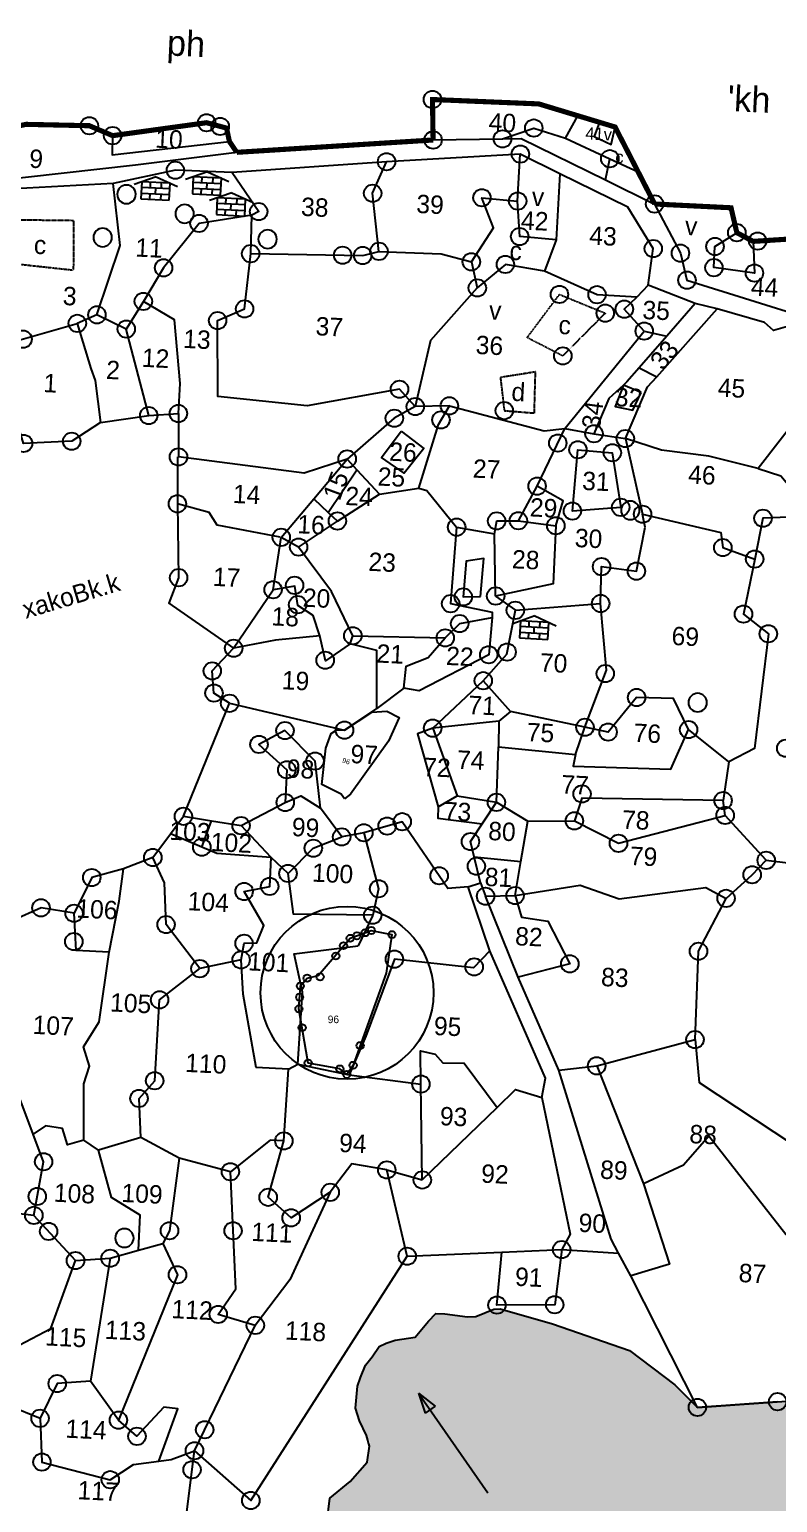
# Model space of a CAD drawing. Header units: feet. Extents: x -2404 to 281539, y -406 to 2079040.
# Drawn here: x 280753 to 281137, y 2078244 to 2079001 of the extents above; entities that cross this region are included whole.
import ezdxf
from ezdxf.enums import TextEntityAlignment as Align

# ---------------------------------------------------------------- set-up
doc = ezdxf.new("R2010")
doc.units = ezdxf.units.FT
doc.header["$LTSCALE"] = 0.3
doc.header["$MEASUREMENT"] = 0
doc.linetypes.add('DASHED', pattern=[0.75, 0.5, -0.25])
for name, color, linetype in [('POLY_HATCH', 12, 'Continuous'), ('POLY_PARCEL', 6, 'Continuous'), ('POLY_ROAD', 30, 'Continuous'), ('POLY_SUBPARCEL', 6, 'DASHED'), ('SYM_ARROW', 1, 'Continuous'), ('SYM_STONE', 1, 'Continuous'), ('SYM_WELL', 1, 'Continuous'), ('SYM_WORSHIP', 1, 'Continuous'), ('TEXT_MAPIN', 7, 'Continuous'), ('TEXT_MAPOUT', 7, 'Continuous'), ('TEXT_PARCEL', 7, 'Continuous'), ('V_BOUND_LINE', 7, 'Continuous')]:
    doc.layers.add(name, color=color, linetype=linetype)
doc.styles.add('TEXT_MAP', font='')
doc.styles.get('TEXT_MAP').set_extended_font_data('Kruti Dev 050')

# ---------------------------------------------------------------- blocks, each defined once
blk = doc.blocks.new('ARROWASPECT')
h = blk.add_hatch(color=256)
h.paths.add_polyline_path([(2.85, -2.85), (3.72, -1.98), (0, 0)])
h.paths.add_polyline_path([(0, 0), (1.98, -3.72), (2.85, -2.85)])
for points in [[(0, 0), (17.15, -17.15)], [(0, 0), (1.98, -3.72)], [(0, 0), (3.72, -1.98)], [(3.72, -1.98), (1.98, -3.72)]]:
    blk.add_lwpolyline(points)
blk = doc.blocks.new('STONE')
blk.add_circle((0, 0), 0.851)
blk = doc.blocks.new('BUILDING')
for p, q in [((2.25, 2.7), (-2.25, 2.7)), ((-2.25, 2.7), (-2.25, 0)), ((-0.9, 2.7), (-0.9, 1.8)), ((0.9, 1.8), (0.9, 2.7)), ((2.25, 0), (2.25, 2.7)), ((2.25, 1.8), (-2.25, 1.8)), ((-2.25, 0.9), (2.25, 0.9)), ((-2.25, 0), (2.25, 0)), ((-0.9, 0.9), (-0.9, 0)), ((0, 0.9), (0, 1.8)), ((0.9, 0), (0.9, 0.9))]:
    blk.add_line(p, q)
for points in [[(0, 3.61), (-3.45, 2.21)], [(0, 3.61), (3.45, 2.21)]]:
    blk.add_lwpolyline(points)
blk = doc.blocks.new('PAKKAWELL')
blk.add_circle((0, 0), 1.81)
blk = doc.blocks.new('jj')
at = {"layer": 'POLY_HATCH'}
h = blk.add_hatch(dxfattribs=at)
h.set_pattern_fill('ZIGZAG', color=256, scale=52.531953, angle=-1.94588, style=0)
h.set_pattern_definition([(358.05412, (278595.885, 2075833.407), (6.785676, 6.339739), [6.566494, -6.566494]), (88.05412, (278602.448, 2075833.1843), (-6.339739, 6.785676), [6.566494, -6.566494])])
h.paths.add_polyline_path([(281315.09, 2078258.42), (281324.61, 2078261.52), (281334.14, 2078264.61), (281341.54, 2078268.21), (281356.47, 2078279.26), (281369.36, 2078292.95), (281375, 2078295.32), (281378.97, 2078298.61), (281382.09, 2078302.36), (281383.27, 2078311.73), (281381.52, 2078323.2), (281381.93, 2078335.31), (281382.91, 2078352.06), (281381.75, 2078368.36), (281381.93, 2078373.49), (281380.67, 2078386.8), (281380.52, 2078394.94), (281379.54, 2078403.96), (281378.01, 2078420.6), (281441.85, 2078556.11), (281440.71, 2078564.34), (281439.54, 2078567.8), (281438.9, 2078574.24), (281437.01, 2078594.24), (281435.13, 2078607.47), (281425.66, 2078613.03), (281409.81, 2078620.09), (281407.09, 2078632.79), (281419.16, 2078646.64), (281420.14, 2078652.16), (281420.54, 2078664.12), (281418.49, 2078666.76), (281411.75, 2078669.99), (281397.72, 2078674.72), (281392.28, 2078685.54), (281396.22, 2078699.89), (281405.14, 2078702.31), (281423.49, 2078700.4), (281429.77, 2078696.33), (281436.99, 2078694.38), (281437.96, 2078697.77), (281437.72, 2078703.34), (281437.72, 2078713.59), (281435.7, 2078734.78), (281432.58, 2078756.28), (281430.19, 2078774.33), (281425.47, 2078786.48), (281417.89, 2078790.16), (281410.64, 2078791.26), (281396.59, 2078793.45), (281388.05, 2078794.17), (281378.23, 2078794.93), (281358.54, 2078795.17), (281348.22, 2078793.81), (281333.62, 2078792.59), (281316.08, 2078793.19), (281305.79, 2078792.68), (281282.62, 2078791.33), (281268.92, 2078791.37), (281262.73, 2078784.16), (281252.08, 2078779.06), (281233.18, 2078772.42), (281225.43, 2078772.22), (281222.15, 2078769.6), (281217.84, 2078763.38), (281215.35, 2078757.09), (281212.16, 2078748.06), (281204.67, 2078751.08), (281196.02, 2078751.37), (281186.83, 2078748.95), (281176.5, 2078739.74), (281174.27, 2078727.98), (281174.64, 2078712.04), (281176.64, 2078703.77), (281174.2, 2078698.85), (281172.18, 2078679.8), (281174.93, 2078665.9), (281179.93, 2078652.08), (281177.27, 2078640.79), (281175.11, 2078630.84), (281173.87, 2078621.33), (281175.79, 2078610.79), (281179.12, 2078601.57), (281193.74, 2078589.57), (281231.36, 2078569.6), (281232.83, 2078560), (281234.64, 2078546.28), (281234.46, 2078540.83), (281234.13, 2078531.28), (281230.41, 2078515.47), (281227.78, 2078505.09), (281224.63, 2078492.9), (281217.52, 2078471.29), (281213.34, 2078443.01), (281208.83, 2078430.88), (281204.19, 2078415.1), (281201.28, 2078396.53), (281177.69, 2078332.59), (281172.48, 2078326.85), (281167.17, 2078317.93), (281159.26, 2078313.19), (281144.23, 2078303.27), (281093.83, 2078298.89), (281082.04, 2078310.3), (281058.49, 2078327.49), (281018.85, 2078340.67), (280991.72, 2078348.02), (280988.52, 2078347.67), (280977.79, 2078343.28), (280963.37, 2078344.89), (280958.82, 2078345.04), (280955.04, 2078341.07), (280948.38, 2078332.65), (280938.22, 2078331.04), (280933.61, 2078329.38), (280929.91, 2078327.68), (280922.28, 2078315.58), (280920.71, 2078311.61), (280919.19, 2078307.11), (280918.34, 2078295.75), (280920.4, 2078289.31), (280926.16, 2078278.23), (280924.7, 2078268.22), (280916.15, 2078258.04), (280905.83, 2078249.29), (280904.49, 2078236.59), (280906.17, 2078218.63), (280906.7, 2078207.23), (280903.22, 2078185.49), (280901.96, 2078175.07), (280907.61, 2078167.13), (280917.44, 2078161.34), (280919.01, 2078154), (280915.58, 2078146.83), (280913.43, 2078137.35), (280914.41, 2078125.93), (280923.94, 2078111.49), (280938.74, 2078104.6), (280978.18, 2078121.07), (281013.5, 2078143.61), (281077.85, 2078171.31), (281113.12, 2078178.48), (281109.84, 2078143.58), (281071.96, 2078100.07), (281074.33, 2078090.28), (281074.48, 2078073.47), (281088.86, 2078054.24), (281110.31, 2078042.13), (281122.48, 2078038.08), (281132.45, 2078036.83), (281147.6, 2078037.11), (281164.86, 2078022.41), (281195.87, 2078009.97), (281196.46, 2078000.39), (281200.21, 2077990.25), (281205.72, 2077978.22), (281203.26, 2077972.84), (281199.77, 2077963.86), (281197.88, 2077948.44), (281196.85, 2077931.49), (281198.74, 2077920.05), (281191.72, 2077914.37), (281190.14, 2077908.05), (281189.83, 2077898.95), (281185.62, 2077869.05), (281169.66, 2077855.03), (281164.31, 2077845.19), (281153.63, 2077840.86), (281144.72, 2077833.43), (281135.93, 2077815.97), (281134.17, 2077804.2), (281124.93, 2077800.41), (281117.87, 2077793.82), (281111.07, 2077781.31), (281095.43, 2077776.83), (281074.4, 2077761.16), (281061.97, 2077757.48), (281049.97, 2077752.88), (281043.12, 2077742.91), (281029.17, 2077747.93), (281000.7, 2077754.82), (280977.81, 2077751.5), (280964.33, 2077743.31), (280958.06, 2077733.05), (280952.52, 2077730.96), (280944.28, 2077729.87), (280937.21, 2077722.83), (280932.2, 2077709.34), (280929.64, 2077701.24), (280932.08, 2077692.5), (280941, 2077673.53), (280942.27, 2077653.91), (280944.58, 2077641.54), (280955.21, 2077632.53), (280971.93, 2077628.77), (280981.52, 2077629.36), (280995.73, 2077632.06), (280998.75, 2077626.95), (281007.34, 2077626.37), (281015.9, 2077626.08), (281027.46, 2077626.12), (281040.32, 2077626.54), (281048.19, 2077631.4), (281056.72, 2077640.96), (281063.5, 2077640.73), (281074.62, 2077640.35), (281080.22, 2077641.44), (281084.98, 2077642.99), (281095.91, 2077658.22), (281101.5, 2077662.97), (281109.22, 2077663.14), (281124.29, 2077665.62), (281132.69, 2077672.31), (281136.32, 2077678.17), (281137.73, 2077681.98), (281139.39, 2077692.9), (281160.53, 2077703.8), (281199.39, 2077790.36), (281192.67, 2077792.86), (281195.7, 2077800.39), (281200.94, 2077816.04), (281200.41, 2077825.48), (281191.92, 2077837.9), (281189.75, 2077839.53), (281184.22, 2077840.58), (281177.72, 2077838.23), (281174.18, 2077834.93), (281171.06, 2077831.18), (281164.58, 2077829.69), (281165.57, 2077833.51), (281179.44, 2077851.01), (281189.21, 2077861.38), (281198.8, 2077877.8), (281201.62, 2077884.98), (281205.52, 2077898.97), (281211.24, 2077915.16), (281211.82, 2077919.84), (281211.63, 2077926.7), (281210.61, 2077943.44), (281212.72, 2077958.76), (281214.63, 2077977.09), (281214.53, 2077989.63), (281213.83, 2077994.36), (281212.37, 2078001.69), (281211.95, 2078014.54), (281211.83, 2078023.53), (281210.88, 2078033.41), (281206.53, 2078031.41), (281194.14, 2078032.26), (281183.22, 2078038.62), (281167.81, 2078051.13), (281154.45, 2078057), (281161.03, 2078065.91), (281167.02, 2078065.71), (281175.07, 2078063.29), (281184.36, 2078059.55), (281203.65, 2078055.98), (281206.65, 2078055.88), (281211.4, 2078057), (281222.34, 2078066.48), (281232.95, 2078061.4), (281238.44, 2078059.07), (281257.23, 2078057.58), (281267.14, 2078059.38), (281275.6, 2078068.94), (281280.11, 2078075.63), (281286.27, 2078077.25), (281291.83, 2078077.06), (281302.97, 2078077.11), (281310.34, 2078079.85), (281312.91, 2078092.61), (281314.81, 2078098.1), (281316.28, 2078103.62), (281321.9, 2078105.14), (281325.69, 2078103.3), (281329.94, 2078102.3), (281339.11, 2078107.55), (281343.51, 2078110.62), (281355.88, 2078109.55), (281371.77, 2078116.18), (281374.04, 2078103.06), (281405.32, 2078178.12), (281416.72, 2078176.92), (281421.71, 2078122.51), (281486.3, 2078278.49), (281432.38, 2078309.21), (281432.75, 2078303.58), (281435.57, 2078291.37), (281431.94, 2078279.64), (281422.19, 2078270.13), (281412.1, 2078262.77), (281401.33, 2078253.18), (281379.55, 2078242.36), (281364.7, 2078233.88), (281350.68, 2078224.52), (281331.66, 2078219.17), (281295.23, 2078205.43), (281262.08, 2078187.73), (281251.64, 2078182.95), (281246.84, 2078180.12), (281234.59, 2078172.4), (281234.35, 2078177.97), (281233.86, 2078188.69), (281235.44, 2078197.62), (281235.16, 2078201.91), (281232.77, 2078207.13), (281228.61, 2078210.69), (281222.75, 2078214.74), (281217.31, 2078218.35), (281216.26, 2078227.11), (281241.72, 2078231.21), (281250.76, 2078232.62), (281253.79, 2078233.37), (281258.55, 2078234.92), (281268.92, 2078237.56), (281279.61, 2078237.2), (281288.6, 2078237.32), (281295.28, 2078242.4), (281301.89, 2078248.17)])
h.paths.add_polyline_path([(281192.46, 2077820.5), (281188.44, 2077803.09), (281177.63, 2077774.79), (281165.45, 2077756.37), (281153.49, 2077744.8), (281135.59, 2077721.87), (281127.17, 2077713.6), (281116.82, 2077698.97), (281096.69, 2077685.96), (281080.57, 2077677.95), (281067.56, 2077673.26), (281057.64, 2077671.03), (281056.47, 2077674.49), (281058.77, 2077679.12), (281059.83, 2077685.07), (281058.77, 2077691.53), (281052.13, 2077697.74), (281036.52, 2077704.69), (281022.58, 2077710.3), (281008.04, 2077710.8), (281000.77, 2077711.04), (280990.99, 2077713.09), (280983.69, 2077712.48), (280971.97, 2077707.74), (280969.47, 2077709.97), (280976.16, 2077717.87), (280989.46, 2077723.96), (281021.69, 2077721.89), (281036.57, 2077718.81), (281047.19, 2077716.31), (281059.56, 2077715.04), (281072.42, 2077715.46), (281082.55, 2077723.67), (281109.06, 2077747.59), (281133.79, 2077769.86), (281148.43, 2077784.77), (281157.55, 2077801.15), (281162.62, 2077811.67), (281174.46, 2077828.19), (281189.43, 2077832.36)], flags=16)
blk.add_lwpolyline([(280904.49, 2078236.59), (280905.83, 2078249.29), (280916.15, 2078258.04), (280924.7, 2078268.22), (280925.89, 2078276.38), (280924.25, 2078281.89), (280920.4, 2078289.31), (280918.34, 2078295.75), (280919.19, 2078307.11), (280920.71, 2078311.61), (280923.2, 2078317.9), (280926.54, 2078322.33), (280929.91, 2078327.68), (280933.61, 2078329.38), (280938.22, 2078331.04), (280948.38, 2078332.65), (280955.04, 2078341.07), (280958.82, 2078345.04), (280963.37, 2078344.89), (280975.17, 2078343.58), (280979.28, 2078343.89), (280988.52, 2078347.67), (280991.72, 2078348.02), (281018.85, 2078340.67), (281058.49, 2078327.49), (281082.04, 2078310.3), (281093.83, 2078298.89), (281144.23, 2078303.27)], dxfattribs=at)
at = {"layer": 'POLY_PARCEL'}
for points in [[(281016.08, 2078949.72), (281022.15, 2078961.31)], [(281033.37, 2078958.1), (281030.71, 2078950.84), (281039.58, 2078946.84), (281041.4, 2078955.8)], [(280983.73, 2078948.82), (280999.69, 2078954.63), (281016.08, 2078949.72)], [(281016.08, 2078949.72), (281038.97, 2078939.49)], [(280783.58, 2078947.38), (280783.53, 2078937.57), (280843.56, 2078945.34)], [(280921.21, 2078890.08), (280917.5, 2078919.84), (280924.38, 2078936.17)], [(280991.99, 2078917), (280992.99, 2078941.14)], [(281036.86, 2078928.58), (281038.97, 2078939.49)], [(281038.97, 2078939.49), (281053.59, 2078932.96)], [(280845.21, 2078929.4), (280859.15, 2078909.56), (280855.67, 2078907.64)], [(281013.5, 2078931.4), (281012.13, 2078897.35)], [(280776.94, 2078855.24), (280788.37, 2078891.1), (280784.25, 2078922.86)], [(280968.71, 2078885.43), (280979.72, 2078903.05), (280973.61, 2078918.4), (280991.99, 2078917)], [(281012.13, 2078897.35), (280993.32, 2078898.8), (280991.99, 2078917)], [(280855.67, 2078907.64), (280828.62, 2078902.97), (280810.79, 2078879.91), (280800.66, 2078862.51)], [(280855.38, 2078887.87), (280855.67, 2078907.64)], [(281012.13, 2078897.35), (281006.39, 2078881.18)], [(281113.18, 2078898.15), (281114.1, 2078881.9), (281093.26, 2078884.35), (281093.63, 2078895.23), (281104.74, 2078902.5)], [(280855.38, 2078887.87), (280912.89, 2078887.8), (280921.21, 2078890.08)], [(280921.21, 2078890.08), (280953.21, 2078889.27), (280968.71, 2078885.43)], [(280941.06, 2078810.63), (280932.83, 2078819.43), (280885.63, 2078810.15), (280839.67, 2078814.28), (280838.92, 2078853.26), (280852.67, 2078859.43), (280855.38, 2078887.87)], [(280968.71, 2078885.43), (280971.96, 2078872.05)], [(281006.39, 2078881.18), (280986.19, 2078884.36), (280971.96, 2078872.05)], [(281053.98, 2078868.57), (281033.48, 2078869.54), (281006.39, 2078881.18)], [(281059.59, 2078874.89), (281053.98, 2078868.57)], [(280971.96, 2078872.05), (280948.29, 2078844.65), (280941.06, 2078810.63)], [(281057.98, 2078851.21), (281047.6, 2078862.31), (281053.98, 2078868.57)], [(280800.66, 2078862.51), (280792.12, 2078848.17)], [(280819.55, 2078805.2), (280820.28, 2078820.59), (280816.88, 2078853.25), (280800.66, 2078862.51)], [(281064.86, 2078827.85), (281095.3, 2078863.28)], [(281083.83, 2078865.74), (281069.56, 2078848.79)], [(280776.94, 2078855.24), (280766.94, 2078850.7)], [(280792.12, 2078848.17), (280776.94, 2078855.24)], [(280727.32, 2078838.75), (280766.94, 2078850.7)], [(280766.94, 2078850.7), (280774.25, 2078827.58)], [(280804.33, 2078803.93), (280792.12, 2078848.17)], [(281018.03, 2078800.63), (281057.98, 2078851.21)], [(281069.56, 2078848.79), (281055.71, 2078832.33)], [(281057.98, 2078851.21), (281069.56, 2078848.79)], [(280779.68, 2078799.94), (280764.98, 2078790.13), (280740.3, 2078788.61), (280734.74, 2078806.31), (280727.32, 2078838.75)], [(281055.71, 2078832.33), (281049.49, 2078824.94), (281047.72, 2078823.29)], [(281055.71, 2078832.33), (281064.86, 2078827.85)], [(281141.39, 2078836.08), (281148.96, 2078827.6), (281138.46, 2078809.41), (281117.59, 2078781.5)], [(280774.25, 2078827.58), (280776.5, 2078821.58)], [(280776.5, 2078821.58), (280779.68, 2078799.94)], [(281047.72, 2078823.29), (281040.34, 2078816.4), (281033, 2078798.1)], [(281047.72, 2078823.29), (281043.61, 2078812.24), (281052.82, 2078810.57), (281056.97, 2078819.7)], [(281056.97, 2078819.7), (281047.72, 2078823.29)], [(281049.14, 2078795.87), (281060.17, 2078822.68), (281064.86, 2078827.85)], [(280941.06, 2078810.63), (280930.41, 2078804.48)], [(280958.56, 2078811.28), (280941.06, 2078810.63)], [(280943.46, 2078768.84), (280953.14, 2078801.65), (280958.56, 2078811.28)], [(280958.56, 2078811.28), (281007.49, 2078799.18), (281018.03, 2078800.63)], [(280779.68, 2078799.94), (280804.33, 2078803.93)], [(280804.33, 2078803.93), (280819.55, 2078805.2)], [(280819.55, 2078805.2), (280819.92, 2078782.92)], [(280930.41, 2078804.48), (280906.52, 2078783.17)], [(281004.24, 2078770.72), (281018.03, 2078800.63)], [(281018.03, 2078800.63), (281033, 2078798.1)], [(280934.03, 2078797.88), (280945.76, 2078789.26), (280935.83, 2078776.32), (280924.08, 2078784.3), (280934.03, 2078797.88)], [(281033, 2078798.1), (281049.14, 2078795.87)], [(281049.14, 2078795.87), (281058.57, 2078757.17)], [(281092.2, 2078787.45), (281067.8, 2078790.14), (281049.14, 2078795.87)], [(281117.59, 2078781.5), (281092.2, 2078787.45)], [(280819.36, 2078782.94), (280819.76, 2078758.82)], [(280906.52, 2078783.17), (280884.55, 2078775.55), (280819.92, 2078782.92)], [(280889.77, 2078762.46), (280906.52, 2078783.17)], [(280897.22, 2078755.56), (280911.63, 2078777.63)], [(280906.52, 2078783.17), (280911.63, 2078777.63)], [(280911.63, 2078777.63), (280923.34, 2078765.36)], [(281117.59, 2078781.5), (281129.17, 2078777.93), (281146.85, 2078757.6)], [(280923.34, 2078765.36), (280943.46, 2078768.84)], [(280943.46, 2078768.84), (280947.64, 2078767.65)], [(280994.89, 2078752.84), (281004.24, 2078770.72)], [(281014.17, 2078750.56), (281017.66, 2078763.42), (281004.24, 2078770.72)], [(280873.31, 2078742.42), (280889.77, 2078762.46)], [(280889.77, 2078762.46), (280897.22, 2078755.56)], [(280902.02, 2078751.25), (280923.34, 2078765.36)], [(280947.64, 2078767.65), (280963.25, 2078749.03)], [(280819.76, 2078758.82), (280820.95, 2078720.89), (280816.13, 2078707.79), (280849.76, 2078685.11)], [(280872.75, 2078742.44), (280840.26, 2078748.16), (280836.16, 2078754.68), (280819.76, 2078758.82)], [(280897.22, 2078755.56), (280902.02, 2078751.25)], [(281058.57, 2078757.17), (281098.85, 2078748.32), (281100.05, 2078740.65), (281116.48, 2078734.99)], [(281060.03, 2078750.59), (281058.57, 2078757.17)], [(281146.85, 2078757.6), (281120.43, 2078756.04), (281116.48, 2078734.99)], [(280882.29, 2078737.57), (280902.02, 2078751.25)], [(280963.25, 2078749.03), (280960.79, 2078709.71), (280982.18, 2078705.71), (280982.16, 2078702.87)], [(280963.25, 2078749.03), (280982.81, 2078745.91)], [(280982.81, 2078745.91), (280983.76, 2078752.56), (280994.89, 2078752.84)], [(280983.83, 2078713.99), (280982.81, 2078745.91)], [(281014.17, 2078750.56), (281013.28, 2078720.68), (280983.83, 2078713.99)], [(280994.89, 2078752.84), (281014.17, 2078750.56)], [(281037.77, 2078710.97), (281037.94, 2078729.9), (281055.87, 2078727.87), (281060.03, 2078750.59)], [(280869.55, 2078715.45), (280873.31, 2078742.42)], [(280882.29, 2078737.57), (280873.31, 2078742.42)], [(280910.83, 2078692.46), (280899.58, 2078714.97), (280882.29, 2078737.57)], [(280976.11, 2078713.62), (280977.41, 2078733.18), (280968.5, 2078731.58), (280967.24, 2078713.29), (280976.11, 2078713.62)], [(281116.48, 2078734.99), (281111.17, 2078706.65), (281124.09, 2078696.74), (281117.83, 2078637.78), (281104.8, 2078630.65)], [(280849.76, 2078685.11), (280869.55, 2078715.45)], [(280893.85, 2078692.06), (280890.34, 2078702.52), (280882.36, 2078707.62), (280880.65, 2078717.52), (280869.55, 2078715.45)], [(280983.83, 2078713.99), (280994.05, 2078706.79)], [(280994.05, 2078706.79), (281037.77, 2078710.97)], [(281030.72, 2078647.32), (281041.34, 2078676.77), (281037.77, 2078710.97)], [(280982.16, 2078702.87), (280980.76, 2078683.75), (280945.31, 2078664.72), (280937.51, 2078665.95)], [(280958.27, 2078692.09), (280965.59, 2078699.53), (280982.16, 2078702.87)], [(280978.13, 2078670.4), (280989.96, 2078684.2), (280994.05, 2078706.79)], [(280909.47, 2078688.34), (280910.83, 2078692.46)], [(280910.83, 2078692.46), (280958.27, 2078692.09)], [(280848.14, 2078656.78), (280840.01, 2078661.88), (280838.96, 2078673.29), (280849.76, 2078685.11)], [(280893.85, 2078692.06), (280871.15, 2078689.61), (280849.76, 2078685.11)], [(280909.47, 2078688.34), (280896.95, 2078679.29), (280893.85, 2078692.06)], [(280923.73, 2078655.35), (280923.24, 2078685.08), (280909.47, 2078688.34)], [(280937.51, 2078665.95), (280938.37, 2078677.27), (280949.7, 2078681.84), (280958.27, 2078692.09)], [(280952.55, 2078645.63), (280978.13, 2078670.4)], [(280978.13, 2078670.4), (280992.28, 2078654.76)], [(280937.51, 2078665.95), (280923.73, 2078655.35)], [(281083.91, 2078646.92), (281075.92, 2078662.81), (281056.98, 2078662.98), (281042.63, 2078645.01), (281030.72, 2078647.32)], [(280825.31, 2078598.38), (280848.14, 2078656.78)], [(280848.14, 2078656.78), (280907.29, 2078643.89), (280923.73, 2078655.35)], [(280992.28, 2078654.76), (280986.43, 2078649.76)], [(281030.72, 2078647.32), (280992.28, 2078654.76)], [(280986.43, 2078649.76), (280952.55, 2078645.63)], [(280986.43, 2078649.76), (280986.45, 2078636.5)], [(281026.13, 2078633.26), (281030.72, 2078647.32)], [(280895.53, 2078603.68), (280892.45, 2078627.78), (280876.76, 2078643.23), (280863.53, 2078635.89), (280878.02, 2078623.08), (280877.45, 2078606.24)], [(280952.55, 2078645.63), (280944.86, 2078642.57), (280955.91, 2078605.27), (280965.58, 2078611.1)], [(280952.55, 2078645.63), (280965.58, 2078611.1)], [(281026.13, 2078633.26), (281024.97, 2078627.14), (281075.16, 2078626.39), (281083.91, 2078646.92)], [(281104.8, 2078630.65), (281083.91, 2078646.92)], [(280985.85, 2078608.04), (280986.45, 2078636.5)], [(280986.45, 2078636.5), (281026.13, 2078633.26)], [(281104.8, 2078630.65), (281102.2, 2078610.75)], [(280877.45, 2078606.24), (280885.36, 2078609.86), (280895.53, 2078603.68)], [(280965.58, 2078611.1), (280985.85, 2078608.04)], [(281102.2, 2078610.75), (281029.73, 2078610.85), (281026.02, 2078599.14)], [(281103.36, 2078603.14), (281102.2, 2078610.75)], [(280839.74, 2078596.27), (280854.97, 2078594.03), (280877.45, 2078606.24)], [(280906.71, 2078589.03), (280895.53, 2078603.68)], [(280955.91, 2078605.27), (280955.85, 2078599.4), (280978.77, 2078596.96)], [(280974.85, 2078579.88), (280972.84, 2078587.66), (280985.85, 2078608.04)], [(280985.85, 2078608.04), (281002.21, 2078598.57)], [(281026.02, 2078599.14), (281048.85, 2078587.95), (281103.36, 2078603.14)], [(281124.79, 2078580.39), (281103.36, 2078603.14)], [(280818.74, 2078589.24), (280825.31, 2078598.38)], [(280825.31, 2078598.38), (280839.74, 2078596.27)], [(280834.99, 2078582.68), (280839.74, 2078596.27)], [(280972.05, 2078564.49), (280961.61, 2078563.39), (280937.66, 2078597.34), (280918.04, 2078591.38)], [(280998.93, 2078577.82), (281002.21, 2078598.57)], [(281002.21, 2078598.57), (281026.02, 2078599.14)], [(280809.92, 2078576.99), (280818.74, 2078589.24)], [(280834.99, 2078582.68), (280818.74, 2078589.24)], [(280870.64, 2078577.93), (280854.97, 2078594.03)], [(280879.45, 2078569.85), (280892.23, 2078583.03), (280906.71, 2078589.03)], [(280918.04, 2078591.38), (280906.71, 2078589.03)], [(280918.04, 2078591.38), (280926.06, 2078562.7), (280923.23, 2078549.07)], [(281124.79, 2078580.39), (281151.19, 2078577.67), (281180.03, 2078579.43), (281193.74, 2078589.57)], [(280870.64, 2078577.93), (280842.8, 2078579.53), (280834.99, 2078582.68)], [(280974.85, 2078579.88), (280998.93, 2078577.82)], [(280978.28, 2078566.64), (280974.85, 2078579.88)], [(281104.48, 2078560.54), (281117.69, 2078572.87), (281124.79, 2078580.39)], [(280809.92, 2078576.99), (280795.03, 2078570.86)], [(280834.99, 2078520.27), (280817.28, 2078542.65), (280816.11, 2078563.99), (280809.92, 2078576.99)], [(280856.07, 2078525.1), (280857.46, 2078533.63), (280863.96, 2078534.06), (280867.51, 2078543.02), (280857.06, 2078560.23), (280870.14, 2078563.03), (280870.64, 2078577.93)], [(280879.45, 2078569.85), (280870.64, 2078577.93)], [(280996.16, 2078560.27), (280998.93, 2078577.82)], [(280795.03, 2078570.86), (280778.76, 2078566.21), (280769.95, 2078547.71)], [(280788.32, 2078528.05), (280793.05, 2078554.36), (280795.03, 2078570.86)], [(280923.23, 2078549.07), (280882.64, 2078548.99), (280879.45, 2078569.85)], [(280972.05, 2078564.49), (280978.28, 2078566.64)], [(280983.71, 2078531.65), (280972.05, 2078564.49)], [(280978.28, 2078566.64), (280981.02, 2078559.72)], [(280996.16, 2078560.27), (281029.57, 2078566.24), (281049.7, 2078559.4), (281093.97, 2078565.94), (281104.48, 2078560.54)], [(280981.02, 2078559.72), (280996.16, 2078560.27)], [(280998.34, 2078518.5), (280981.02, 2078559.72)], [(280996.16, 2078560.27), (280999.57, 2078549.26), (281013.25, 2078547.38), (281024.82, 2078525.68), (280998.34, 2078518.5)], [(281089.67, 2078487.78), (281090.76, 2078533.16), (281104.48, 2078560.54)], [(280769.95, 2078547.71), (280752.94, 2078550.24), (280738.51, 2078543.43)], [(280923.23, 2078549.07), (280916.06, 2078533.22)], [(280788.32, 2078528.05), (280771.25, 2078528.63), (280769.95, 2078547.71)], [(280776.73, 2078431.33), (280776.25, 2078460.14), (280779, 2078469.32), (280775.92, 2078479.18), (280783.68, 2078492.09), (280788.32, 2078528.05)], [(280886, 2078472.01), (280887.75, 2078509.07), (280883.22, 2078528.68), (280916.06, 2078533.22)], [(280983.71, 2078531.65), (280975.36, 2078522.94), (280934.75, 2078526.69), (280920.61, 2078486.93), (280912.35, 2078466.86)], [(281011.48, 2078456.88), (281013.24, 2078466.74), (280983.71, 2078531.65)], [(280805.94, 2078433.06), (280804.76, 2078453.13), (280812.65, 2078462.33), (280814.54, 2078503.93), (280834.99, 2078520.27)], [(280856.07, 2078525.1), (280834.99, 2078520.27)], [(280881.17, 2078469.34), (280864.62, 2078469.9), (280857.37, 2078507.54), (280856.07, 2078525.1)], [(281020.06, 2078470.93), (280998.34, 2078518.5)], [(281039.4, 2078473.51), (281089.67, 2078487.78)], [(281089.67, 2078487.78), (281092.12, 2078465.79), (281150.24, 2078428.66)], [(280949.34, 2078462.71), (280948.83, 2078479.84), (280956.35, 2078478.16), (280960.46, 2078473.76), (280971.36, 2078473.86), (280988.62, 2078451.38)], [(281020.06, 2078470.93), (281039.4, 2078473.51)], [(281039.4, 2078473.51), (281064.3, 2078413.32)], [(280879.45, 2078432.47), (280881.17, 2078469.34)], [(280881.17, 2078469.34), (280886, 2078472.01)], [(280886, 2078472.01), (280912.35, 2078466.86)], [(280912.35, 2078466.86), (280949.34, 2078462.71)], [(281052.11, 2078377.55), (281048.19, 2078384.61), (281020.06, 2078470.93)], [(280750.77, 2078433.88), (280740.96, 2078458.88)], [(280950.8, 2078413.5), (280949.34, 2078462.71)], [(280988.62, 2078451.38), (280997.88, 2078460.65), (281011.48, 2078456.88)], [(280950.8, 2078413.5), (280988.62, 2078451.38)], [(281011.48, 2078456.88), (281027.1, 2078386.76), (281022.9, 2078378.84)], [(280776.73, 2078431.33), (280768.34, 2078428.68), (280765.7, 2078437.07), (280756.95, 2078438.34), (280750.77, 2078433.88)], [(281150.24, 2078428.66), (281149.79, 2078388.51), (281137.91, 2078388.45), (281097.58, 2078438.21), (281084.73, 2078423.13), (281064.3, 2078413.32)], [(280751.69, 2078392.25), (280756.28, 2078419.84), (280750.77, 2078433.88)], [(280784.37, 2078426.19), (280776.73, 2078431.33)], [(280805.94, 2078433.06), (280784.37, 2078426.19)], [(280825.85, 2078422.83), (280805.94, 2078433.06)], [(280879.45, 2078432.47), (280872.35, 2078432.71), (280852.23, 2078416.2)], [(280903.66, 2078406.43), (280883.79, 2078393.03), (280871.83, 2078403.38), (280879.45, 2078432.47)], [(280805.77, 2078375.13), (280806.2, 2078393.24), (280791.37, 2078402.04), (280784.37, 2078426.19)], [(280825.85, 2078422.83), (280821.45, 2078385.44), (280818.09, 2078378.78)], [(280852.23, 2078416.2), (280825.85, 2078422.83)], [(280932.5, 2078418.38), (280914.58, 2078421.2), (280903.66, 2078406.43)], [(280866.25, 2078337.52), (280847.13, 2078342.86), (280855.93, 2078356.12), (280852.23, 2078416.2)], [(280943.66, 2078374.21), (280932.5, 2078418.38)], [(280932.5, 2078418.38), (280950.8, 2078413.5)], [(281064.3, 2078413.32), (281078.43, 2078372.21), (281058.52, 2078366)], [(280903.66, 2078406.43), (280883.65, 2078361.19), (280866.25, 2078337.52)], [(280751.69, 2078392.25), (280720.25, 2078395.35)], [(280773.43, 2078369.35), (280751.69, 2078392.25)], [(280791.22, 2078370.83), (280805.77, 2078375.13)], [(280818.09, 2078378.78), (280825.9, 2078362.87), (280796.74, 2078287.74)], [(280805.77, 2078375.13), (280818.09, 2078378.78)], [(280943.66, 2078374.21), (280992.14, 2078377.04)], [(281022.9, 2078378.84), (281019.74, 2078350.45), (280990.11, 2078349.82), (280992.14, 2078377.04)], [(280992.14, 2078377.04), (281022.9, 2078378.84)], [(281022.9, 2078378.84), (281052.11, 2078377.55)], [(281058.52, 2078366), (281052.11, 2078377.55)], [(280745.24, 2078325.46), (280761.28, 2078334.3), (280773.43, 2078369.35)], [(280773.43, 2078369.35), (280791.22, 2078370.83)], [(280791.22, 2078370.83), (280782.07, 2078307.53)], [(280836.03, 2078272.65), (280865.33, 2078247.54), (280943.66, 2078374.21)], [(281134.91, 2078302.46), (281093.83, 2078298.89), (281058.52, 2078366)], [(280836.03, 2078272.65), (280866.25, 2078337.52)], [(280782.07, 2078307.53), (280765.02, 2078306.02), (280756.49, 2078288.06)], [(280796.74, 2078287.74), (280782.07, 2078307.53)], [(280740.53, 2078294.34), (280756.49, 2078288.06)], [(280817.88, 2078267.07), (280827.21, 2078294), (280819.94, 2078294.77), (280806.38, 2078279.59), (280796.74, 2078287.74)], [(280756.49, 2078288.06), (280757.81, 2078265.6), (280793, 2078257.1), (280804.75, 2078265.05), (280817.88, 2078267.07)], [(280808.8, 2078212.66), (280819.03, 2078208.02), (280828.9, 2078208.23), (280836.03, 2078272.65)], [(280817.88, 2078267.07), (280824.15, 2078268.04), (280836.03, 2078272.65)]]:
    blk.add_lwpolyline(points, dxfattribs=at)
blk.add_lwpolyline([(281047.3, 2078760.52), (281022.55, 2078758.2), (281024.88, 2078789.74), (281042.56, 2078788.5)], close=True, dxfattribs=at)
at = {"layer": 'POLY_ROAD'}
for points in [[(280948.11, 2078947.69), (280983.73, 2078948.82)], [(280983.73, 2078948.82), (280993.29, 2078949.12), (281036.86, 2078928.58)], [(280684.12, 2078918.38), (280795.54, 2078932.56), (280847.43, 2078939.8)], [(280924.38, 2078936.17), (280845.21, 2078929.4)], [(280992.99, 2078941.14), (280924.38, 2078936.17)], [(281013.5, 2078931.4), (280992.99, 2078941.14)], [(280845.21, 2078929.4), (280816.06, 2078930.11), (280784.25, 2078922.86)], [(281059.59, 2078874.89), (281061.98, 2078893.65), (281048.66, 2078914.7), (281013.5, 2078931.4)], [(281036.86, 2078928.58), (281062.33, 2078916.57)], [(280784.25, 2078922.86), (280733.7, 2078919.32)], [(281062.33, 2078916.57), (281075.96, 2078891.53), (281079.52, 2078877.7), (281174.12, 2078849.68)], [(281083.83, 2078865.74), (281059.59, 2078874.89)], [(281095.3, 2078863.28), (281083.83, 2078865.74)], [(281132.63, 2078855.08), (281124.31, 2078852.5), (281119.63, 2078856.6), (281095.3, 2078863.28)]]:
    blk.add_lwpolyline(points, dxfattribs=at)
at = {"layer": 'POLY_SUBPARCEL'}
for points in [[(280736.65, 2078880.46), (280735.79, 2078903.45), (280764.24, 2078903.57), (280764.46, 2078877.87), (280736.65, 2078880.46)], [(281016.4, 2078837.84), (280997.91, 2078846.92), (281014.18, 2078869.38), (281037.83, 2078860.12), (281016.4, 2078837.84)], [(281002.24, 2078808.27), (281002.49, 2078829.39), (280984.53, 2078826.25), (280986.77, 2078809.26), (281002.24, 2078808.27)]]:
    blk.add_lwpolyline(points, dxfattribs=at)
at = {"layer": 'V_BOUND_LINE', "const_width": 2.63}
for points in [[(281022.15, 2078961.31), (281002.05, 2078967.06), (280947.46, 2078968.47), (280948.11, 2078947.69)], [(281053.59, 2078932.96), (281041.4, 2078955.8), (281022.15, 2078961.31)], [(280783.58, 2078947.38), (280771.55, 2078952.3), (280739.05, 2078952.5), (280699.91, 2078943.45), (280683.56, 2078932.22)], [(280843.56, 2078945.34), (280841.99, 2078952.17), (280831.69, 2078954.77), (280783.58, 2078947.38)], [(280847.43, 2078939.8), (280843.56, 2078945.34)], [(280948.11, 2078947.69), (280847.43, 2078939.8)], [(281062.33, 2078916.57), (281053.59, 2078932.96)], [(281104.74, 2078902.5), (281101.57, 2078915.24), (281062.33, 2078916.57)], [(281113.18, 2078898.15), (281104.74, 2078902.5)], [(281173.51, 2078876.37), (281164.49, 2078880.16), (281159.31, 2078887.1), (281160.27, 2078901.96), (281113.18, 2078898.15)]]:
    blk.add_lwpolyline(points, dxfattribs=at)
at = {"layer": 'SYM_ARROW', "xscale": 2.569443382433578, "yscale": 2.569443382433578, "zscale": 2.569443382433578, "rotation": 350.6962756399374}
blk.add_blockref('ARROWASPECT', (280950.59, 2078303.99), dxfattribs=at)
at = {"layer": 'SYM_STONE', "xscale": 5.253195329489514, "yscale": 5.253195329489514, "zscale": 5.253195329489514, "rotation": 358.0541219776481}
for p in [(280947.46, 2078968.47), (280831.69, 2078954.77), (280838.69, 2078953), (280999.69, 2078954.63), (280771.55, 2078952.3), (280783.58, 2078947.38), (280948.11, 2078947.69), (280983.73, 2078948.82), (280992.99, 2078941.14), (281038.97, 2078939.49), (280816.06, 2078930.11), (280924.38, 2078936.17), (280917.5, 2078919.84), (280973.61, 2078918.4), (280991.99, 2078917), (281062.33, 2078916.57), (280859.15, 2078909.56), (280828.62, 2078902.97), (281104.74, 2078902.5), (280993.32, 2078898.8), (281061.98, 2078893.65), (281093.63, 2078895.23), (281115.48, 2078898.34), (280855.38, 2078887.87), (280902.56, 2078887.81), (280912.89, 2078887.8), (280921.21, 2078890.08), (280968.71, 2078885.43), (281075.96, 2078891.53), (280810.79, 2078879.91), (280986.19, 2078884.36), (281079.52, 2078877.7), (281093.26, 2078884.35), (281114.1, 2078881.9), (280971.96, 2078872.05), (281014.18, 2078869.38), (281033.48, 2078869.54), (280800.66, 2078862.51), (281047.6, 2078862.31), (280776.94, 2078855.24), (280852.67, 2078859.43), (281037.83, 2078860.12), (280766.94, 2078850.7), (280792.12, 2078848.17), (280838.92, 2078853.26), (281057.98, 2078851.21), (280739.23, 2078842.14), (281016.4, 2078837.84), (280932.83, 2078819.43), (280941.06, 2078810.63), (280958.56, 2078811.28), (280986.77, 2078809.26), (280804.33, 2078803.93), (280819.55, 2078805.2), (280930.41, 2078804.48), (280954.36, 2078804.02), (281033, 2078798.1), (281049.14, 2078795.87), (280740.3, 2078788.61), (280764.98, 2078790.13), (281014.51, 2078793.01), (281024.88, 2078789.74), (281042.56, 2078788.5), (280819.92, 2078782.92), (280906.52, 2078783.17), (281004.24, 2078770.72), (280819.76, 2078758.82), (281022.55, 2078758.2), (281047.3, 2078760.52), (281058.57, 2078757.17), (281120.43, 2078756.04), (280902.02, 2078751.25), (280963.25, 2078749.03), (280983.76, 2078752.56), (280994.89, 2078752.84), (281014.17, 2078750.56), (280873.31, 2078742.42), (280882.29, 2078737.57), (281100.05, 2078740.65), (281116.48, 2078734.99), (281037.94, 2078729.9), (281055.87, 2078727.87), (280820.95, 2078720.89), (280869.55, 2078715.45), (280880.55, 2078717.87), (280967.24, 2078713.29), (280983.83, 2078713.99), (281037.77, 2078710.97), (280882.26, 2078707.97), (280960.79, 2078709.71), (280994.05, 2078706.79), (281111.17, 2078706.65), (280965.59, 2078699.53), (281124.09, 2078696.74), (280910.83, 2078692.46), (280958.27, 2078692.09), (280849.76, 2078685.11), (280980.76, 2078683.75), (280990.16, 2078685.29), (280838.96, 2078673.29), (280896.84, 2078679.64), (281040.71, 2078675.02), (280978.13, 2078670.4), (280840.01, 2078661.88), (281056.98, 2078662.98), (280848.14, 2078656.78), (280876.76, 2078643.23), (280907.29, 2078643.89), (280952.55, 2078645.63), (281030.72, 2078647.32), (281042.63, 2078645.01), (281083.91, 2078646.92), (280863.53, 2078635.89), (281133.92, 2078638.08), (280892.45, 2078627.78), (280878.02, 2078623.08), (281029.76, 2078613.03), (280877.45, 2078606.24), (280985.85, 2078608.04), (281102.2, 2078610.75), (280825.31, 2078598.38), (280937.66, 2078597.34), (281026.02, 2078599.14), (281103.36, 2078603.14), (280854.97, 2078594.03), (280918.04, 2078591.38), (280929.94, 2078594.99), (280834.99, 2078582.68), (280892.23, 2078583.03), (280906.71, 2078589.03), (280972.84, 2078587.66), (281048.85, 2078587.95), (280809.92, 2078576.99), (280976.1, 2078575.07), (281124.79, 2078580.39), (280879.45, 2078569.85), (280957.04, 2078569.87), (281117.69, 2078572.87), (280778.76, 2078566.21), (280857.06, 2078560.23), (280870.14, 2078563.03), (280926.06, 2078562.7), (280981.02, 2078559.72), (280996.16, 2078560.27), (281104.48, 2078560.54), (280752.94, 2078550.24), (280769.95, 2078547.71), (280923.23, 2078549.07), (280817.28, 2078542.65), (280770.06, 2078533.18), (280857.46, 2078533.63), (281090.76, 2078533.16), (280856.07, 2078525.1), (280934.75, 2078526.69), (280975.74, 2078523.33), (281024.82, 2078525.68), (280834.99, 2078520.27), (280814.54, 2078503.93), (281089.67, 2078487.78), (281039.4, 2078473.51), (280812.65, 2078462.33), (280949.34, 2078462.71), (280804.76, 2078453.13), (280879.45, 2078432.47), (280756.28, 2078419.84), (280852.23, 2078416.2), (280932.5, 2078418.38), (280950.8, 2078413.5), (280753.31, 2078401.98), (280871.83, 2078403.38), (280903.66, 2078406.43), (280883.79, 2078393.03), (280751.69, 2078392.25), (280821.45, 2078385.44), (280854.1, 2078385.92), (280759.39, 2078384.13), (281022.9, 2078378.84), (280791.22, 2078370.83), (280943.66, 2078374.21), (280773.43, 2078369.35), (280825.9, 2078362.87), (280990.11, 2078349.82), (281019.74, 2078350.45), (280847.13, 2078342.86), (280866.25, 2078337.52), (280765.02, 2078306.02), (281134.91, 2078302.46), (281093.83, 2078298.89), (280756.49, 2078288.06), (280796.74, 2078287.74), (280806.38, 2078279.59), (280841.08, 2078283.49), (280836.03, 2078272.65), (280757.81, 2078265.6), (280793, 2078257.1), (280834.95, 2078262.88), (280865.33, 2078247.54)]:
    blk.add_blockref('STONE', p, dxfattribs=at)
at = {"layer": 'SYM_WELL', "xscale": -2.626350341007444, "yscale": 2.626350341007443, "zscale": 2.626350341007444, "rotation": 53.59474626273436}
for p in [(280791.15, 2078917.36), (280821.14, 2078907.84), (280779.28, 2078895.04), (280863.92, 2078895.45), (281052.28, 2078759.05), (281088.36, 2078660.86), (280798.37, 2078381.34)]:
    blk.add_blockref('PAKKAWELL', p, dxfattribs=at)
at = {"layer": 'SYM_WORSHIP', "xscale": 3.232910965730281, "yscale": 3.232910965730281, "zscale": 3.232910965730281, "rotation": 358.0541219776481}
for p in [(280805.91, 2078914.96), (280832.23, 2078917.97), (280844.78, 2078907.38), (281003.73, 2078692.39)]:
    blk.add_blockref('BUILDING', p, dxfattribs=at)
at = {"layer": 'TEXT_MAPIN', "style": 'TEXT_MAP'}
for s, height, p in [('41v', 6.304, (281033.05, 2078952.13)), ('c', 6.3, (281043.94, 2078940.41)), ('v', 9.46, (281002.42, 2078919.31)), ('v', 9.46, (281081.27, 2078905.57)), ('c', 9.46, (280747.23, 2078890.66)), ('c', 9.46, (280991.41, 2078891.37)), ('v', 9.46, (280981.35, 2078860.66)), ('c', 9.46, (281017.14, 2078853.65)), ('d', 9.46, (280993.89, 2078819.18))]:
    blk.add_text(s, height=height, rotation=358.05412, dxfattribs=at).set_placement(p, align=Align.MIDDLE)
blk.add_text('xakoBk.k', height=9.456, rotation=17.50367, dxfattribs=at).set_placement((280742.85, 2078698.55))
at = {"layer": 'TEXT_MAPOUT', "style": 'TEXT_MAP'}
for s, p in [('ph', (280810.57, 2078989.07)), ("'kh", (281098.81, 2078964.98))]:
    blk.add_text(s, height=13.133, rotation=358.05412, dxfattribs=at).set_placement(p)
at = {"layer": 'TEXT_PARCEL', "style": 'TEXT_MAP'}
for s, height, rotation, p in [('40', 9.456, 358.05412, (280983.56, 2078957.15)), ('10', 9.456, 358.05412, (280812.55, 2078946.06)), ('9', 9.46, 358.05412, (280744.55, 2078934.89)), ('39', 9.456, 358.05412, (280947.08, 2078914.61)), ('38', 9.456, 358.05412, (280887.93, 2078912.24)), ('42', 9.456, 358.05412, (281000.93, 2078907.02)), ('43', 9.456, 358.05412, (281036.11, 2078899.74)), ('11', 9.456, 358.05412, (280803.18, 2078889.98)), ('44', 9.456, 358.05412, (281119.44, 2078874.78)), ('3', 9.46, 358.05412, (280762.84, 2078864.66)), ('35', 9.456, 358.05412, (281063.98, 2078861.94)), ('37', 9.456, 358.05412, (280896.35, 2078850.99)), ('13', 9.456, 358.05412, (280828.5, 2078843.47)), ('36', 9.456, 358.05412, (280978.67, 2078842.66)), ('33', 9.456, 51.62584, (281068.49, 2078839.12)), ('12', 9.456, 358.05412, (280807.4, 2078833.49)), ('2', 9.46, 358.05412, (280785.66, 2078827.11)), ('1', 9.46, 358.05412, (280753.59, 2078819.77)), ('32', 9.456, 358.05412, (281050.54, 2078816.96)), ('45', 9.456, 358.05412, (281103.25, 2078822.59)), ('34', 9.456, 83.42155, (281032.1, 2078807.79)), ('26', 9.456, 358.05412, (280935.15, 2078787.16)), ('27', 9.456, 358.05412, (280978.19, 2078779.2)), ('15', 9.456, 70.48358, (280900.94, 2078769.41)), ('25', 9.456, 358.05412, (280929.41, 2078774.3)), ('31', 9.456, 358.05412, (281034.43, 2078773.7)), ('46', 9.456, 358.05412, (281088.75, 2078777.79)), ('14', 9.456, 358.05412, (280855.23, 2078764.21)), ('24', 9.456, 358.05412, (280912.96, 2078764.12)), ('29', 9.456, 358.05412, (281007.77, 2078759.66)), ('16', 9.456, 358.05412, (280888.53, 2078749.16)), ('30', 9.456, 358.05412, (281031.08, 2078744.3)), ('28', 9.456, 358.05412, (280998.98, 2078732.88)), ('23', 9.456, 358.05412, (280925.33, 2078730.45)), ('17', 9.456, 358.05412, (280845.6, 2078721.48)), ('20', 9.456, 358.05412, (280891.93, 2078711.5)), ('18', 9.456, 358.05412, (280876.03, 2078701.65)), ('69', 9.456, 358.05412, (281081.52, 2078694.76)), ('21', 9.456, 358.05412, (280930.19, 2078683.46)), ('22', 9.456, 358.05412, (280965.93, 2078682.78)), ('70', 9.456, 358.05412, (281014.13, 2078680.03)), ('19', 9.456, 358.05412, (280881.8, 2078668.94)), ('71', 9.456, 358.05412, (280977.72, 2078657.67)), ('75', 9.456, 358.05412, (281007.94, 2078644.12)), ('76', 9.456, 358.05412, (281062.79, 2078644.68)), ('97', 9.456, 358.05412, (280917.65, 2078631.57)), ('74', 9.456, 358.05412, (280972.37, 2078629.5)), ('98', 9.456, 358.05412, (280885.07, 2078623.61)), ('72', 9.456, 358.05412, (280955.02, 2078625.55)), ('77', 9.456, 358.05412, (281026.08, 2078617.64)), ('73', 9.456, 358.05412, (280965.98, 2078602.95)), ('78', 9.456, 358.05412, (281057.55, 2078600.04)), ('103', 9.456, 358.05412, (280828.8, 2078590.63)), ('99', 9.456, 358.05412, (280888.12, 2078593.62)), ('80', 9.456, 358.05412, (280988.95, 2078593.14)), ('102', 9.456, 358.05412, (280850.14, 2078585.17)), ('79', 9.456, 358.05412, (281061.82, 2078581.44)), ('100', 9.456, 358.05412, (280902.36, 2078570.25)), ('81', 9.456, 358.05412, (280987.51, 2078569.54)), ('104', 9.456, 358.05412, (280838.77, 2078554.57)), ('106', 9.456, 358.05412, (280781.68, 2078549.93)), ('82', 9.456, 358.05412, (281003.61, 2078539.3)), ('101', 9.456, 358.05412, (280870.24, 2078524.17)), ('83', 9.456, 358.05412, (281048.03, 2078519.05)), ('105', 9.456, 358.05412, (280799.73, 2078501.98)), ('95', 9.456, 358.05412, (280962.6, 2078492.57)), ('107', 9.456, 358.05412, (280760.16, 2078489.86)), ('110', 9.456, 358.05412, (280838.79, 2078471.52)), ('93', 9.456, 358.05412, (280966.4, 2078446.31)), ('88', 9.456, 358.05412, (281094.6, 2078439.08)), ('94', 9.456, 358.05412, (280914.88, 2078431.75)), ('92', 9.456, 358.05412, (280988.05, 2078417.12)), ('89', 9.456, 358.05412, (281049.08, 2078420.09)), ('108', 9.456, 358.05412, (280772.38, 2078403.82)), ('109', 9.456, 358.05412, (280807.08, 2078404.23)), ('90', 9.456, 358.05412, (281038.43, 2078392.63)), ('111', 9.456, 358.05412, (280874.05, 2078385.25)), ('91', 9.456, 358.05412, (281006.24, 2078364.43)), ('87', 9.456, 358.05412, (281121.01, 2078368.13)), ('112', 9.456, 358.05412, (280833.71, 2078345.04)), ('113', 9.456, 358.05412, (280799.64, 2078333.81)), ('118', 9.456, 358.05412, (280892.1, 2078334.85)), ('115', 9.456, 358.05412, (280769.08, 2078329.87)), ('114', 9.456, 358.05412, (280780.19, 2078282.72)), ('117', 9.456, 358.05412, (280786.92, 2078251.2))]:
    blk.add_text(s, height=height, rotation=rotation, dxfattribs=at).set_placement(p, align=Align.MIDDLE)
blk = doc.blocks.new('PP')
at = {"layer": 'POLY_PARCEL'}
blk.add_lwpolyline([(278320.8, 2076938.2), (278312.5, 2076945.4), (278273.2, 2076954.2), (278264.1, 2077022), (278266.8, 2077050.6), (278275.7, 2077060), (278289.5, 2077063), (278330.9, 2077107.9), (278357.6, 2077116.7), (278383.2, 2077110.7), (278374.3, 2077063), (278329.2, 2076949.4), (278320.8, 2076938.2)], dxfattribs=at)
at = {"layer": 'TEXT_PARCEL', "style": 'TEXT_MAP'}
blk.add_text('96', height=9.46, rotation=358.0541, dxfattribs=at).set_placement((278306.6, 2077007.5), align=Align.MIDDLE)
blk = doc.blocks.new('bv')
at = {"layer": 'POLY_PARCEL'}
blk.add_lwpolyline([(121.61, 434.51), (119.97, 435.82), (112.45, 437.23), (110.27, 450.09), (110.6, 455.53), (112.23, 457.39), (114.85, 458.04), (122.44, 466.86), (127.45, 468.71), (132.36, 467.73), (130.98, 458.58), (123.13, 436.69), (121.61, 434.51)], dxfattribs=at)
at = {"layer": 'SYM_STONE'}
for p in [(126.01, 468.18), (127.45, 468.71), (120.85, 465.1), (122.44, 466.86), (124.05, 467.45), (132.36, 467.73), (119.04, 462.65), (115.3, 457.71), (110.6, 455.53), (112.23, 457.39), (110.44, 452.87), (110.27, 450.09), (111.03, 445.62), (124.81, 441.37), (112.45, 437.23), (123.13, 436.69), (119.97, 435.82), (121.61, 434.51)]:
    blk.add_blockref('STONE', p, dxfattribs=at)
at = {"layer": 'TEXT_PARCEL', "style": 'TEXT_MAP'}
blk.add_text('96', height=1.8, dxfattribs=at).set_placement((118.45, 447.6), align=Align.MIDDLE)

msp = doc.modelspace()

# ---------------------------------------------------------------- linework, layer by layer
at = {"ltscale": 10}
msp.add_circle((280916.25, 2078506.23), 44.37, dxfattribs=at)

# ---------------------------------------------------------------- block references
for name, p, xscale, yscale, zscale, rotation in [('jj', (-32003.85, 4814.74), 0.9998868818717477, 0.9998868818717477, 0.9998868818717477, 359.1157011667884), ('PP', (69207.66, 1543368.11), 0.2746767668740426, 0.2746767668740426, 0.2746767668740426, 346.0517423084127)]:
    msp.add_blockref(name, p, dxfattribs=dict(xscale=xscale, yscale=yscale, zscale=zscale, rotation=rotation))
at = {"xscale": 2.161949145746716, "yscale": 2.161949145746716, "zscale": 2.161949145746716}
msp.add_blockref('bv', (280653.18, 2077524.91), dxfattribs=at)

doc.saveas('drawing.dxf')
